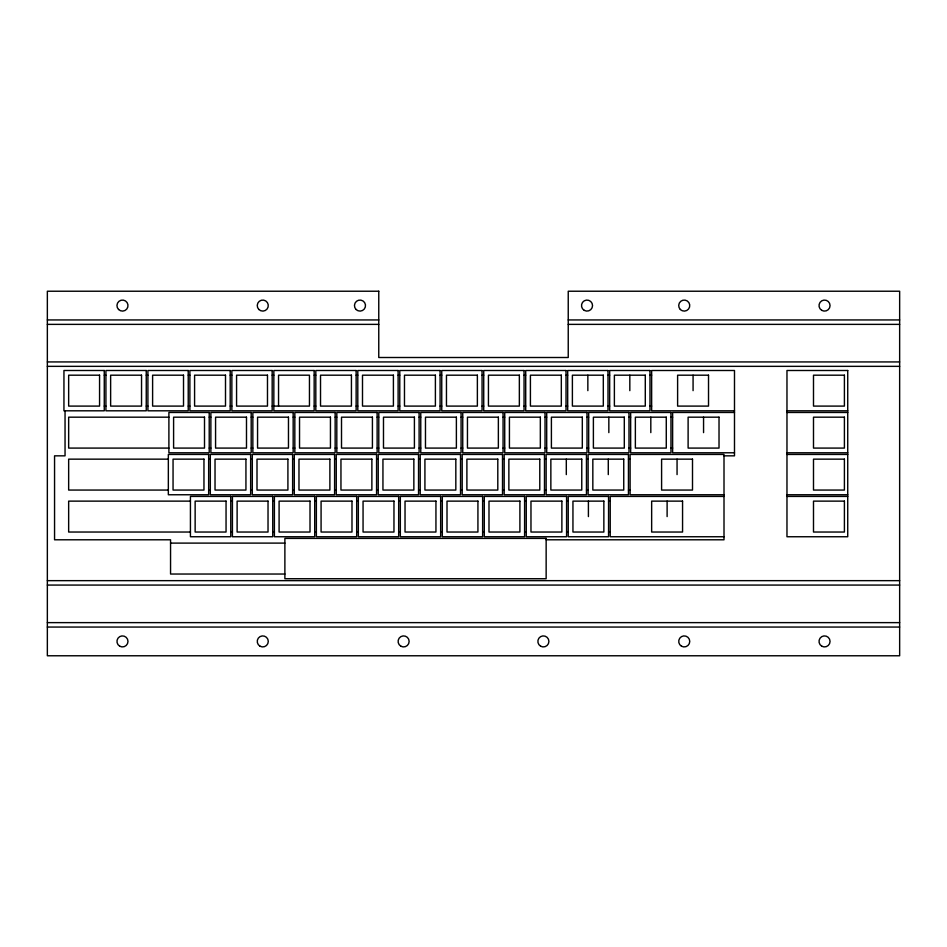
<?xml version="1.0" encoding="UTF-8"?>
<svg xmlns="http://www.w3.org/2000/svg" width="947" height="947" viewBox="0 0 947 947"><rect width="100%" height="100%" fill="white"/><g stroke="black" fill="none" stroke-linecap="round" stroke-linejoin="round"><path stroke-width="1.42" d="M47.35 319.944L378.764 319.944M568.236 319.944L899.65 319.944M47.35 324.371L378.764 324.371M568.236 324.371L899.65 324.371M47.35 361.932L899.65 361.932M47.35 366.347L899.65 366.347M104.265 375.19L105.922 375.19M146.252 375.19L147.91 375.19M188.228 375.19L189.885 375.19M230.204 375.19L231.861 375.19M272.18 375.19L273.837 375.19M314.167 375.19L315.813 375.19M356.143 375.19L357.8 375.19M398.119 375.19L399.776 375.19M440.095 375.19L441.752 375.19M482.07 375.19L483.728 375.19M524.058 375.19L525.715 375.19M566.034 375.19L567.691 375.19M608.01 375.19L609.667 375.19M649.985 375.19L651.643 375.19M104.265 406.097L105.922 406.097M146.252 406.097L147.91 406.097M188.228 406.097L189.885 406.097M230.204 406.097L231.861 406.097M272.18 406.097L309.456 406.097L309.456 375.19L278.548 375.19L278.548 406.097M314.167 406.097L315.813 406.097M356.143 406.097L357.8 406.097M398.119 406.097L399.776 406.097M440.095 406.097L441.752 406.097M482.07 406.097L483.728 406.097M524.058 406.097L525.715 406.097M566.034 406.097L567.691 406.097M608.01 406.097L609.667 406.097M649.985 406.097L651.643 406.097M734.493 410.809L651.643 410.809L651.643 370.49L734.493 370.49L734.493 455.838L724.005 455.838M786.969 410.809L847.731 410.809M734.493 412.466L672.63 412.466L672.63 452.784L734.493 452.784M786.969 412.466L847.731 412.466M168.897 417.177L68.657 417.177L68.657 448.085L168.897 448.085M209.216 417.177L210.873 417.177M251.192 417.177L252.849 417.177M293.168 417.177L294.825 417.177M335.155 417.177L336.812 417.177M377.131 417.177L378.788 417.177M419.107 417.177L420.764 417.177M461.082 417.177L462.74 417.177M503.07 417.177L504.727 417.177M545.046 417.177L546.703 417.177M587.022 417.177L588.679 417.177M628.997 417.177L630.655 417.177M670.973 417.177L672.63 417.177M209.216 448.085L210.873 448.085M251.192 448.085L252.849 448.085M293.168 448.085L294.825 448.085M335.155 448.085L336.812 448.085M377.131 448.085L378.788 448.085M419.107 448.085L420.764 448.085M461.082 448.085L462.74 448.085M503.07 448.085L504.727 448.085M545.046 448.085L546.703 448.085M587.022 448.085L588.679 448.085M628.997 448.085L630.655 448.085M670.973 448.085L672.63 448.085M786.969 452.784L847.731 452.784M786.969 454.442L847.731 454.442M168.341 459.153L68.657 459.153L68.657 490.061L168.341 490.061M208.66 459.153L210.317 459.153M250.647 459.153L252.304 459.153M292.623 459.153L294.28 459.153M334.599 459.153L336.256 459.153M376.575 459.153L378.232 459.153M418.55 459.153L420.208 459.153M460.538 459.153L462.195 459.153M502.514 459.153L504.171 459.153M544.489 459.153L546.147 459.153M586.465 459.153L588.123 459.153M628.453 459.153L630.11 459.153M208.66 490.061L210.317 490.061M250.647 490.061L252.304 490.061M292.623 490.061L294.28 490.061M334.599 490.061L336.256 490.061M376.575 490.061L378.232 490.061M418.55 490.061L420.208 490.061M460.538 490.061L462.195 490.061M502.514 490.061L504.171 490.061M544.489 490.061L546.147 490.061M586.465 490.061L588.123 490.061M628.453 490.061L630.11 490.061M724.005 494.76L630.11 494.76L630.11 454.442L724.005 454.442L724.005 539.79L546.147 539.79M786.969 494.76L847.731 494.76M724.005 496.417L610.223 496.417L610.223 536.748L724.005 536.748M786.969 496.417L847.731 496.417M190.43 501.129L68.657 501.129L68.657 532.036L190.43 532.036M230.76 501.129L232.417 501.129M272.736 501.129L274.393 501.129M314.712 501.129L316.369 501.129M356.688 501.129L358.345 501.129M398.675 501.129L400.332 501.129M440.651 501.129L442.308 501.129M482.627 501.129L484.284 501.129M524.602 501.129L526.26 501.129M566.59 501.129L568.236 501.129M608.566 501.129L610.223 501.129M230.76 532.036L232.417 532.036M272.736 532.036L274.393 532.036M314.712 532.036L316.369 532.036M356.688 532.036L358.345 532.036M398.675 532.036L400.332 532.036M440.651 532.036L442.308 532.036M482.627 532.036L484.284 532.036M524.602 532.036L526.26 532.036M566.59 532.036L568.236 532.036M608.566 532.036L610.223 532.036M170.555 543.105L284.881 543.105M284.881 574.036L170.555 574.036L170.555 539.79L54.559 539.79L54.559 455.838L65.047 455.838L65.047 410.809M47.35 580.653L899.65 580.653M47.35 585.068L899.65 585.068M47.35 622.629L899.65 622.629M47.35 627.056L899.65 627.056M703.562 417.177L703.562 432.625M693.074 375.19L693.074 390.649M677.058 459.153L677.058 474.601M667.114 501.129L667.114 516.588M650.814 417.177L650.814 432.625M629.826 375.19L629.826 390.649M608.838 417.177L608.838 432.625M608.282 459.153L608.282 474.601M588.407 501.129L588.407 516.588M587.85 375.19L587.85 390.649M566.306 459.153L566.306 474.601M378.764 291.226L47.35 291.226L47.35 655.774L899.65 655.774L899.65 291.226L568.236 291.226L568.236 357.504L378.764 357.504L378.764 291.226M104.265 370.49L63.946 370.49L63.946 410.809L104.265 410.809L104.265 370.49M146.252 370.49L105.922 370.49L105.922 410.809L146.252 410.809L146.252 370.49M188.228 370.49L147.91 370.49L147.91 410.809L188.228 410.809L188.228 370.49M230.204 370.49L189.885 370.49L189.885 410.809L230.204 410.809L230.204 370.49M272.18 370.49L231.861 370.49L231.861 410.809L272.18 410.809L272.18 370.49M314.167 370.49L273.837 370.49L273.837 410.809L314.167 410.809L314.167 370.49M356.143 370.49L315.813 370.49L315.813 410.809L356.143 410.809L356.143 370.49M398.119 370.49L357.8 370.49L357.8 410.809L398.119 410.809L398.119 370.49M440.095 370.49L399.776 370.49L399.776 410.809L440.095 410.809L440.095 370.49M482.07 370.49L441.752 370.49L441.752 410.809L482.07 410.809L482.07 370.49M524.058 370.49L483.728 370.49L483.728 410.809L524.058 410.809L524.058 370.49M566.034 370.49L525.715 370.49L525.715 410.809L566.034 410.809L566.034 370.49M608.01 370.49L567.691 370.49L567.691 410.809L608.01 410.809L608.01 370.49M649.985 370.49L609.667 370.49L609.667 410.809L649.985 410.809L649.985 370.49M847.731 370.49L786.969 370.49L786.969 536.748L847.731 536.748L847.731 370.49M99.565 375.19L68.657 375.19L68.657 406.097L99.565 406.097L99.565 375.19M141.541 375.19L110.633 375.19L110.633 406.097L141.541 406.097L141.541 375.19M183.517 375.19L152.609 375.19L152.609 406.097L183.517 406.097L183.517 375.19M225.504 375.19L194.585 375.19L194.585 406.097L225.504 406.097L225.504 375.19M267.48 375.19L236.572 375.19L236.572 406.097L267.48 406.097L267.48 375.19M351.432 375.19L320.524 375.19L320.524 406.097L351.432 406.097L351.432 375.19M393.407 375.19L362.5 375.19L362.5 406.097L393.407 406.097L393.407 375.19M435.395 375.19L404.476 375.19L404.476 406.097L435.395 406.097L435.395 375.19M477.371 375.19L446.463 375.19L446.463 406.097L477.371 406.097L477.371 375.19M519.347 375.19L488.439 375.19L488.439 406.097L519.347 406.097L519.347 375.19M561.322 375.19L530.415 375.19L530.415 406.097L561.322 406.097L561.322 375.19M603.31 375.19L572.39 375.19L572.39 406.097L603.31 406.097L603.31 375.19M645.286 375.19L614.378 375.19L614.378 406.097L645.286 406.097L645.286 375.19M708.522 375.19L677.614 375.19L677.614 406.097L708.522 406.097L708.522 375.19M844.404 375.19L813.497 375.19L813.497 406.097L844.404 406.097L844.404 375.19M209.216 412.466L168.897 412.466L168.897 452.784L209.216 452.784L209.216 412.466M251.192 412.466L210.873 412.466L210.873 452.784L251.192 452.784L251.192 412.466M293.168 412.466L252.849 412.466L252.849 452.784L293.168 452.784L293.168 412.466M335.155 412.466L294.825 412.466L294.825 452.784L335.155 452.784L335.155 412.466M377.131 412.466L336.812 412.466L336.812 452.784L377.131 452.784L377.131 412.466M419.107 412.466L378.788 412.466L378.788 452.784L419.107 452.784L419.107 412.466M461.082 412.466L420.764 412.466L420.764 452.784L461.082 452.784L461.082 412.466M503.07 412.466L462.74 412.466L462.74 452.784L503.07 452.784L503.07 412.466M545.046 412.466L504.727 412.466L504.727 452.784L545.046 452.784L545.046 412.466M587.022 412.466L546.703 412.466L546.703 452.784L587.022 452.784L587.022 412.466M628.997 412.466L588.679 412.466L588.679 452.784L628.997 452.784L628.997 412.466M670.973 412.466L630.655 412.466L630.655 452.784L670.973 452.784L670.973 412.466M204.505 417.177L173.597 417.177L173.597 448.085L204.505 448.085L204.505 417.177M246.492 417.177L215.573 417.177L215.573 448.085L246.492 448.085L246.492 417.177M288.468 417.177L257.56 417.177L257.56 448.085L288.468 448.085L288.468 417.177M330.444 417.177L299.536 417.177L299.536 448.085L330.444 448.085L330.444 417.177M372.42 417.177L341.512 417.177L341.512 448.085L372.42 448.085L372.42 417.177M414.407 417.177L383.488 417.177L383.488 448.085L414.407 448.085L414.407 417.177M456.383 417.177L425.475 417.177L425.475 448.085L456.383 448.085L456.383 417.177M498.359 417.177L467.451 417.177L467.451 448.085L498.359 448.085L498.359 417.177M540.335 417.177L509.427 417.177L509.427 448.085L540.335 448.085L540.335 417.177M582.31 417.177L551.403 417.177L551.403 448.085L582.31 448.085L582.31 417.177M624.298 417.177L593.39 417.177L593.39 448.085L624.298 448.085L624.298 417.177M666.274 417.177L635.366 417.177L635.366 448.085L666.274 448.085L666.274 417.177M719.022 417.177L688.114 417.177L688.114 448.085L719.022 448.085L719.022 417.177M844.404 417.177L813.497 417.177L813.497 448.085L844.404 448.085L844.404 417.177M208.66 454.442L168.341 454.442L168.341 494.76L208.66 494.76L208.66 454.442M250.647 454.442L210.317 454.442L210.317 494.76L250.647 494.76L250.647 454.442M292.623 454.442L252.304 454.442L252.304 494.76L292.623 494.76L292.623 454.442M334.599 454.442L294.28 454.442L294.28 494.76L334.599 494.76L334.599 454.442M376.575 454.442L336.256 454.442L336.256 494.76L376.575 494.76L376.575 454.442M418.55 454.442L378.232 454.442L378.232 494.76L418.55 494.76L418.55 454.442M460.538 454.442L420.208 454.442L420.208 494.76L460.538 494.76L460.538 454.442M502.514 454.442L462.195 454.442L462.195 494.76L502.514 494.76L502.514 454.442M544.489 454.442L504.171 454.442L504.171 494.76L544.489 494.76L544.489 454.442M586.465 454.442L546.147 454.442L546.147 494.76L586.465 494.76L586.465 454.442M628.453 454.442L588.123 454.442L588.123 494.76L628.453 494.76L628.453 454.442M203.96 459.153L173.052 459.153L173.052 490.061L203.96 490.061L203.96 459.153M245.936 459.153L215.028 459.153L215.028 490.061L245.936 490.061L245.936 459.153M287.912 459.153L257.004 459.153L257.004 490.061L287.912 490.061L287.912 459.153M329.887 459.153L298.98 459.153L298.98 490.061L329.887 490.061L329.887 459.153M371.875 459.153L340.956 459.153L340.956 490.061L371.875 490.061L371.875 459.153M413.851 459.153L382.943 459.153L382.943 490.061L413.851 490.061L413.851 459.153M455.827 459.153L424.919 459.153L424.919 490.061L455.827 490.061L455.827 459.153M497.802 459.153L466.895 459.153L466.895 490.061L497.802 490.061L497.802 459.153M539.79 459.153L508.87 459.153L508.87 490.061L539.79 490.061L539.79 459.153M581.766 459.153L550.858 459.153L550.858 490.061L581.766 490.061L581.766 459.153M623.742 459.153L592.834 459.153L592.834 490.061L623.742 490.061L623.742 459.153M692.506 459.153L661.598 459.153L661.598 490.061L692.506 490.061L692.506 459.153M844.404 459.153L813.497 459.153L813.497 490.061L844.404 490.061L844.404 459.153M230.76 496.417L190.43 496.417L190.43 536.748L230.76 536.748L230.76 496.417M272.736 496.417L232.417 496.417L232.417 536.748L272.736 536.748L272.736 496.417M314.712 496.417L274.393 496.417L274.393 536.748L314.712 536.748L314.712 496.417M356.688 496.417L316.369 496.417L316.369 536.748L356.688 536.748L356.688 496.417M398.675 496.417L358.345 496.417L358.345 536.748L398.675 536.748L398.675 496.417M440.651 496.417L400.332 496.417L400.332 536.748L440.651 536.748L440.651 496.417M482.627 496.417L442.308 496.417L442.308 536.748L482.627 536.748L482.627 496.417M524.602 496.417L484.284 496.417L484.284 536.748L524.602 536.748L524.602 496.417M566.59 496.417L526.26 496.417L526.26 536.748L566.59 536.748L566.59 496.417M608.566 496.417L568.236 496.417L568.236 536.748L608.566 536.748L608.566 496.417M226.049 501.129L195.141 501.129L195.141 532.036L226.049 532.036L226.049 501.129M268.025 501.129L237.117 501.129L237.117 532.036L268.025 532.036L268.025 501.129M310.012 501.129L279.093 501.129L279.093 532.036L310.012 532.036L310.012 501.129M351.988 501.129L321.08 501.129L321.08 532.036L351.988 532.036L351.988 501.129M393.964 501.129L363.056 501.129L363.056 532.036L393.964 532.036L393.964 501.129M435.94 501.129L405.032 501.129L405.032 532.036L435.94 532.036L435.94 501.129M477.927 501.129L447.008 501.129L447.008 532.036L477.927 532.036L477.927 501.129M519.903 501.129L488.995 501.129L488.995 532.036L519.903 532.036L519.903 501.129M561.879 501.129L530.971 501.129L530.971 532.036L561.879 532.036L561.879 501.129M603.855 501.129L572.947 501.129L572.947 532.036L603.855 532.036L603.855 501.129M682.562 501.129L651.654 501.129L651.654 532.036L682.562 532.036L682.562 501.129M844.404 501.129L813.497 501.129L813.497 532.036L844.404 532.036L844.404 501.129M546.147 538.405L284.881 538.405L284.881 578.724L546.147 578.724L546.147 538.405M119.713 646.197A5.528 5.528 0 0 0 127.987 641.415A5.528 5.528 0 0 0 119.713 636.633A5.528 5.528 0 0 0 119.713 646.197M259.999 646.197A5.528 5.528 0 0 0 268.285 641.415A5.528 5.528 0 0 0 259.999 636.633A5.528 5.528 0 0 0 259.999 646.197M400.853 646.197A5.528 5.528 0 0 0 409.14 641.415A5.528 5.528 0 0 0 400.853 636.633A5.528 5.528 0 0 0 400.853 646.197M540.619 646.197A5.528 5.528 0 0 0 548.905 641.415A5.528 5.528 0 0 0 540.619 636.633A5.528 5.528 0 0 0 540.619 646.197M681.473 646.197A5.528 5.528 0 0 0 689.759 641.415A5.528 5.528 0 0 0 681.473 636.633A5.528 5.528 0 0 0 681.473 646.197M821.771 646.197A5.528 5.528 0 0 0 830.057 641.415A5.528 5.528 0 0 0 821.771 636.633A5.528 5.528 0 0 0 821.771 646.197M118.564 309.491A5.528 5.528 0 0 0 127.809 307.017A5.528 5.528 0 0 0 121.038 300.246A5.528 5.528 0 0 0 118.564 309.491M258.862 309.491A5.528 5.528 0 0 0 268.096 307.017A5.528 5.528 0 0 0 261.336 300.246A5.528 5.528 0 0 0 258.862 309.491M356.072 309.491A5.528 5.528 0 0 0 365.317 307.017A5.528 5.528 0 0 0 358.546 300.246A5.528 5.528 0 0 0 356.072 309.491M584.263 310.367A5.528 5.528 0 0 0 592.55 305.585A5.528 5.528 0 0 0 584.263 300.803A5.528 5.528 0 0 0 584.263 310.367M680.325 309.491A5.528 5.528 0 0 0 689.57 307.017A5.528 5.528 0 0 0 682.811 300.246A5.528 5.528 0 0 0 680.325 309.491M821.771 310.367A5.528 5.528 0 0 0 830.057 305.585A5.528 5.528 0 0 0 821.771 300.803A5.528 5.528 0 0 0 821.771 310.367"/></g></svg>
